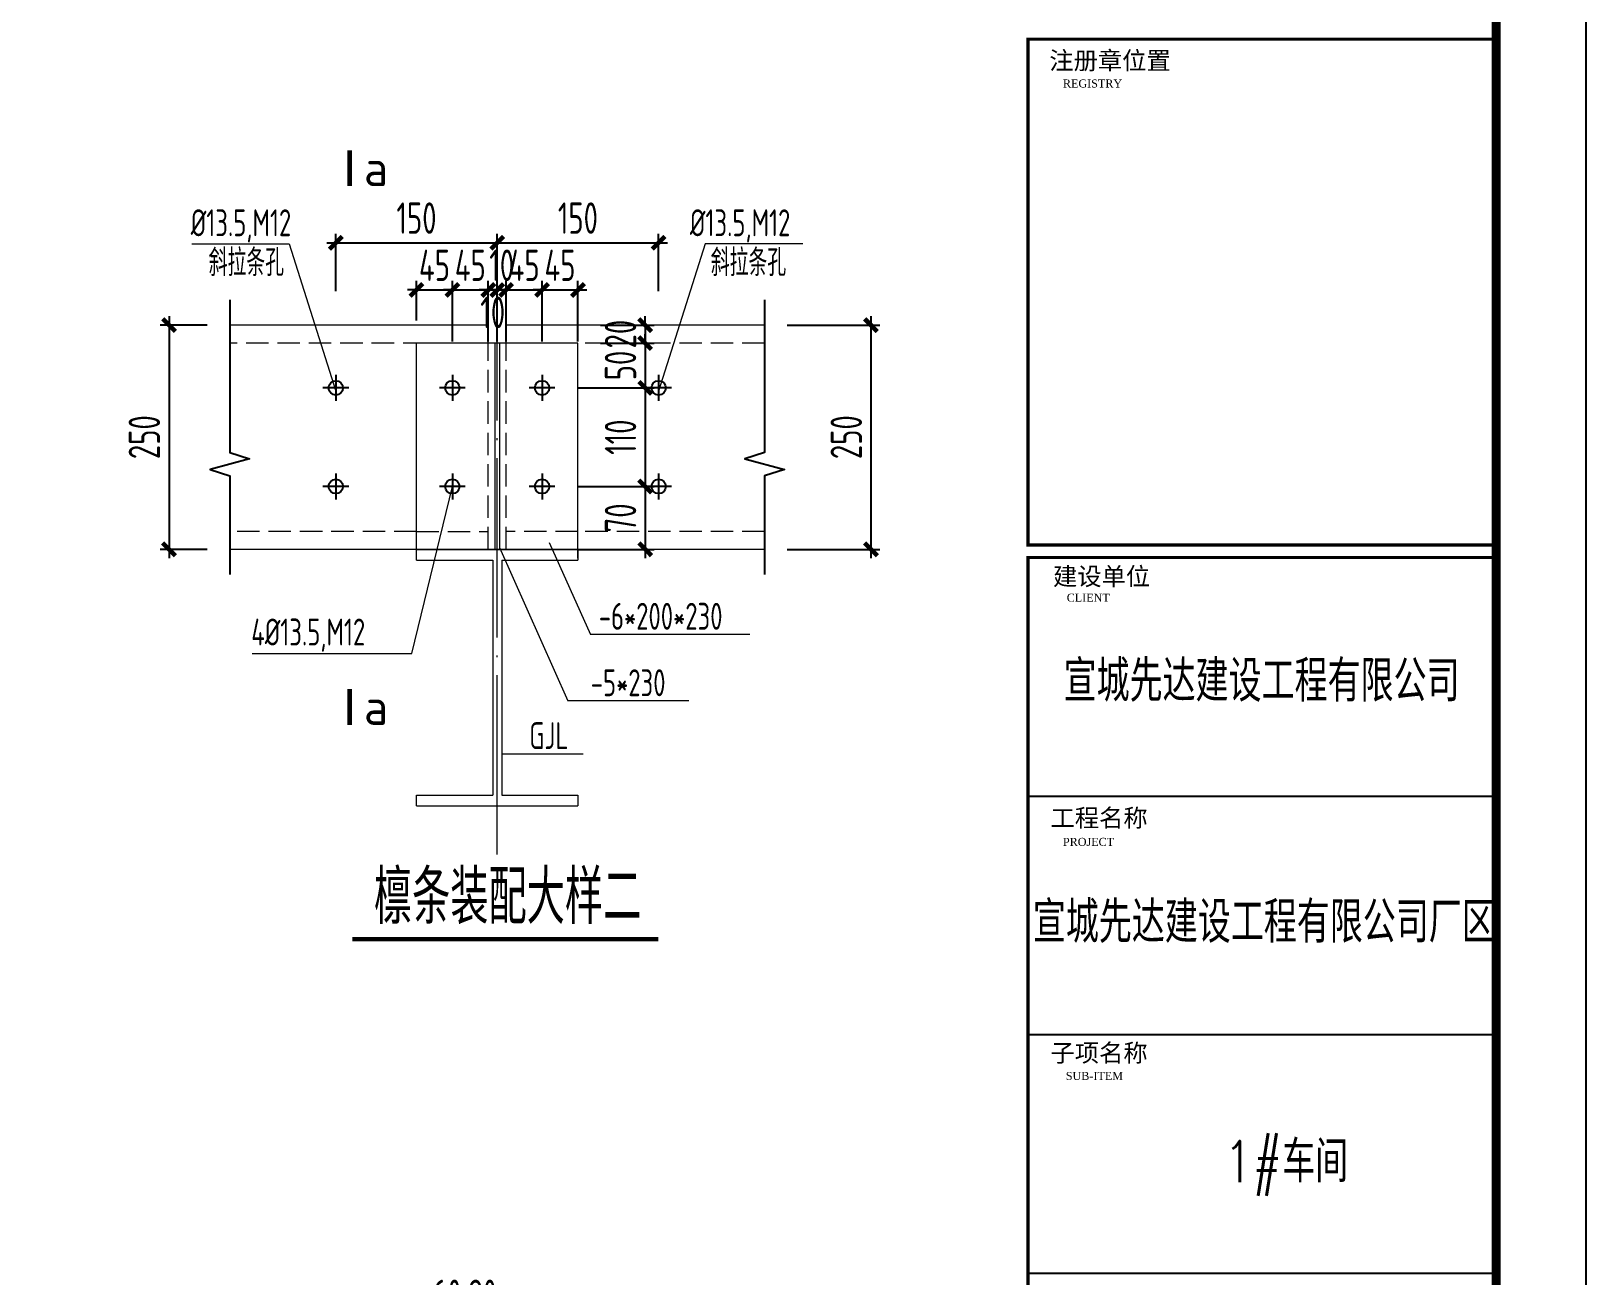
# Model space of a CAD drawing. Extents: x -3102990 to -851544, y -5293060 to -2540151.
# Drawn here: x -1814739 to -1797400, y -2656588 to -2642714 of the extents above; entities that cross this region are included whole.
import ezdxf

# ---------------------------------------------------------------- set-up
doc = ezdxf.new("R2010")
doc.units = 0
doc.header["$LTSCALE"] = 1000
doc.header["$PDMODE"] = 1
doc.linetypes.add('DASH', pattern=[0.35, 0.25, -0.1])
doc.linetypes.add('DOTE', pattern=[2.42, 2, -0.2, 0.02, -0.2])
doc.layers.get('0').update_dxf_attribs({"linetype": 'CONTINUOUS'})
doc.layers.get('Defpoints').update_dxf_attribs({"linetype": 'CONTINUOUS'})
for name, color, linetype in [('AXIS', 253, 'DOTE'), ('BEAM', 4, 'CONTINUOUS'), ('COLU', 7, 'CONTINUOUS'), ('DIM', 3, 'CONTINUOUS'), ('NUM', 7, 'CONTINUOUS'), ('PUB_TEXT', 7, 'CONTINUOUS'), ('PUB_TITLE', 4, 'CONTINUOUS'), ('TEXT', 7, 'CONTINUOUS'), ('THICK', 6, 'CONTINUOUS'), ('THIN', 7, 'CONTINUOUS'), ('WIN', 3, 'CONTINUOUS')]:
    doc.layers.add(name, color=color, linetype=linetype)
doc.layers.add('yichutu', color=7, linetype='CONTINUOUS', true_color=0xffffff, plot=False)
doc.styles.add('GHF', font='times.ttf')
doc.styles.add('HZTXT', font='txt.shx', dxfattribs={"width": 0.7, "height": 300, "bigfont": 'hztxt.shx'})
doc.styles.add('STYLE1', font='simhei.ttf', dxfattribs={"width": 0.8})
doc.styles.add('TSSD_Dimension', font='tssdeng.shx', dxfattribs={"width": 0.7, "bigfont": 'Hztxt.shx'})
doc.styles.add('TSSD_Label', font='tssdeng.shx', dxfattribs={"width": 0.75, "bigfont": 'hztxt.shx'})
doc.styles.add('TSSD_Rein', font='Tssdeng.shx', dxfattribs={"width": 0.75, "bigfont": 'hztxt.shx'})
doc.styles.add('正文', font='romans.shx', dxfattribs={"width": 0.71, "bigfont": 'hztxt.shx'})
doc.dimstyles.new('TSSD_10_100', dxfattribs={"dimtxt": 350, "dimasz": 100, "dimexe": 100, "dimexo": 250, "dimgap": 100, "dimtad": 1, "dimdec": 0, "dimlfac": 0.1, "dimzin": 0, "dimdsep": 46, "dimtxsty": 'TSSD_Dimension', "dimblk": 'ARCHTICK', "dimcen": 0, "dimdle": 100, "dimclrt": 7, "dimadec": 0, "dimazin": 0, "dimtfac": 1, "dimtdec": 0, "dimtix": 1, "dimtmove": 2, "dimatfit": 3, "dimldrblk": 'ARCHTICK', "dimfxl": 1, "dimtolj": 1, "dimtzin": 0, "dimarcsym": 0})

# ---------------------------------------------------------------- blocks, each defined once
blk = doc.blocks.new('_ArchTick')
at = {"color": 0, "const_width": 0.5}
blk.add_lwpolyline([(-0.71, -0.71), (0.71, 0.71)], dxfattribs=at)
blk = doc.blocks.new('*D2551')
at = {"layer": 'Defpoints', "color": 0}
for p in [(-1809541, -2645073), (-1811341, -2645864), (-1809541, -2645864)]:
    blk.add_point(p, dxfattribs=at)
at = {"layer": 'DIM', "color": 0, "lineweight": -2}
for p, q in [((-1811441, -2645073), (-1809441, -2645073)), ((-1811341, -2645614), (-1811341, -2644973)), ((-1809541, -2645614), (-1809541, -2644973))]:
    blk.add_line(p, q, dxfattribs=at)
at = {"layer": 'DIM', "color": 0, "lineweight": -2, "xscale": 100, "yscale": 100, "zscale": 100, "rotation": 180}
blk.add_blockref('_ArchTick', (-1811341, -2645073), dxfattribs=at)
at = {"layer": 'DIM', "color": 0, "lineweight": -2, "xscale": 100, "yscale": 100, "zscale": 100}
blk.add_blockref('_ArchTick', (-1809541, -2645073), dxfattribs=at)
at = {"layer": 'DIM', "color": 7, "lineweight": 5, "insert": (-1810441, -2644798), "char_height": 350, "attachment_point": 5, "style": 'TSSD_Dimension'}
blk.add_mtext('\\A1;150', dxfattribs=at)
blk = doc.blocks.new('*D2552')
at = {"layer": 'Defpoints', "color": 0}
for p in [(-1807741, -2645073), (-1809541, -2645864), (-1807741, -2645864)]:
    blk.add_point(p, dxfattribs=at)
at = {"layer": 'DIM', "color": 0, "lineweight": -2}
for p, q in [((-1809641, -2645073), (-1807641, -2645073)), ((-1809541, -2645614), (-1809541, -2644973)), ((-1807741, -2645614), (-1807741, -2644973))]:
    blk.add_line(p, q, dxfattribs=at)
at = {"layer": 'DIM', "color": 0, "lineweight": -2, "xscale": 100, "yscale": 100, "zscale": 100, "rotation": 180}
blk.add_blockref('_ArchTick', (-1809541, -2645073), dxfattribs=at)
at = {"layer": 'DIM', "color": 0, "lineweight": -2, "xscale": 100, "yscale": 100, "zscale": 100}
blk.add_blockref('_ArchTick', (-1807741, -2645073), dxfattribs=at)
at = {"layer": 'DIM', "color": 7, "lineweight": 5, "insert": (-1808641, -2644798), "char_height": 350, "attachment_point": 5, "style": 'TSSD_Dimension'}
blk.add_mtext('\\A1;150', dxfattribs=at)
blk = doc.blocks.new('*D2553')
at = {"layer": 'Defpoints', "color": 0}
for p in [(-1810041, -2645599), (-1810441, -2646191), (-1810041, -2646425)]:
    blk.add_point(p, dxfattribs=at)
at = {"layer": 'DIM', "color": 0, "lineweight": -2}
for p, q in [((-1810441, -2645599), (-1810541, -2645599)), ((-1810441, -2645941), (-1810441, -2645499)), ((-1810441, -2645599), (-1810041, -2645599)), ((-1810041, -2646175), (-1810041, -2645499)), ((-1810041, -2645599), (-1809941, -2645599))]:
    blk.add_line(p, q, dxfattribs=at)
at = {"layer": 'DIM', "color": 0, "lineweight": -2, "xscale": 100, "yscale": 100, "zscale": 100}
blk.add_blockref('_ArchTick', (-1810441, -2645599), dxfattribs=at)
at = {"layer": 'DIM', "color": 0, "lineweight": -2, "xscale": 100, "yscale": 100, "zscale": 100, "rotation": 180}
blk.add_blockref('_ArchTick', (-1810041, -2645599), dxfattribs=at)
at = {"layer": 'DIM', "color": 7, "lineweight": 5, "insert": (-1810241, -2645324), "char_height": 350, "attachment_point": 5, "style": 'TSSD_Dimension'}
blk.add_mtext('\\A1;45', dxfattribs=at)
blk = doc.blocks.new('*D2554')
at = {"layer": 'Defpoints', "color": 0}
for p in [(-1809641, -2645599), (-1810041, -2646425), (-1809641, -2646425)]:
    blk.add_point(p, dxfattribs=at)
at = {"layer": 'DIM', "color": 0, "lineweight": -2}
for p, q in [((-1810041, -2645599), (-1810141, -2645599)), ((-1810041, -2646175), (-1810041, -2645499)), ((-1810041, -2645599), (-1809641, -2645599)), ((-1809641, -2646175), (-1809641, -2645499)), ((-1809641, -2645599), (-1809541, -2645599))]:
    blk.add_line(p, q, dxfattribs=at)
at = {"layer": 'DIM', "color": 0, "lineweight": -2, "xscale": 100, "yscale": 100, "zscale": 100}
blk.add_blockref('_ArchTick', (-1810041, -2645599), dxfattribs=at)
at = {"layer": 'DIM', "color": 0, "lineweight": -2, "xscale": 100, "yscale": 100, "zscale": 100, "rotation": 180}
blk.add_blockref('_ArchTick', (-1809641, -2645599), dxfattribs=at)
at = {"layer": 'DIM', "color": 7, "lineweight": 5, "insert": (-1809841, -2645324), "char_height": 350, "attachment_point": 5, "style": 'TSSD_Dimension'}
blk.add_mtext('\\A1;45', dxfattribs=at)
blk = doc.blocks.new('*D2555')
at = {"layer": 'Defpoints', "color": 0}
for p in [(-1809541, -2645599), (-1809641, -2646425), (-1809541, -2646425)]:
    blk.add_point(p, dxfattribs=at)
at = {"layer": 'DIM', "color": 0, "lineweight": -2}
for p, q in [((-1809641, -2645599), (-1809741, -2645599)), ((-1809641, -2646175), (-1809641, -2645499)), ((-1809641, -2645599), (-1809541, -2645599)), ((-1809541, -2646175), (-1809541, -2645499)), ((-1809541, -2645599), (-1809441, -2645599))]:
    blk.add_line(p, q, dxfattribs=at)
at = {"layer": 'DIM', "color": 0, "lineweight": -2, "xscale": 100, "yscale": 100, "zscale": 100}
blk.add_blockref('_ArchTick', (-1809641, -2645599), dxfattribs=at)
at = {"layer": 'DIM', "color": 0, "lineweight": -2, "xscale": 100, "yscale": 100, "zscale": 100, "rotation": 180}
blk.add_blockref('_ArchTick', (-1809541, -2645599), dxfattribs=at)
at = {"layer": 'DIM', "color": 7, "lineweight": 5, "insert": (-1809591, -2645849), "char_height": 350, "attachment_point": 5, "style": 'TSSD_Dimension'}
blk.add_mtext('\\A1;10', dxfattribs=at)
blk = doc.blocks.new('*D2556')
at = {"layer": 'Defpoints', "color": 0}
for p in [(-1809441, -2645599), (-1809541, -2646425), (-1809441, -2646425)]:
    blk.add_point(p, dxfattribs=at)
at = {"layer": 'DIM', "color": 0, "lineweight": -2}
for p, q in [((-1809541, -2645599), (-1809641, -2645599)), ((-1809541, -2646175), (-1809541, -2645499)), ((-1809541, -2645599), (-1809441, -2645599)), ((-1809441, -2646175), (-1809441, -2645499)), ((-1809441, -2645599), (-1809341, -2645599))]:
    blk.add_line(p, q, dxfattribs=at)
at = {"layer": 'DIM', "color": 0, "lineweight": -2, "xscale": 100, "yscale": 100, "zscale": 100}
blk.add_blockref('_ArchTick', (-1809541, -2645599), dxfattribs=at)
at = {"layer": 'DIM', "color": 0, "lineweight": -2, "xscale": 100, "yscale": 100, "zscale": 100, "rotation": 180}
blk.add_blockref('_ArchTick', (-1809441, -2645599), dxfattribs=at)
at = {"layer": 'DIM', "color": 7, "lineweight": 5, "insert": (-1809491, -2645324), "char_height": 350, "attachment_point": 5, "style": 'TSSD_Dimension'}
blk.add_mtext('\\A1;10', dxfattribs=at)
blk = doc.blocks.new('*D2557')
at = {"layer": 'Defpoints', "color": 0}
for p in [(-1809041, -2645599), (-1809441, -2646425), (-1809041, -2646425)]:
    blk.add_point(p, dxfattribs=at)
at = {"layer": 'DIM', "color": 0, "lineweight": -2}
for p, q in [((-1809441, -2645599), (-1809541, -2645599)), ((-1809441, -2646175), (-1809441, -2645499)), ((-1809441, -2645599), (-1809041, -2645599)), ((-1809041, -2646175), (-1809041, -2645499)), ((-1809041, -2645599), (-1808941, -2645599))]:
    blk.add_line(p, q, dxfattribs=at)
at = {"layer": 'DIM', "color": 0, "lineweight": -2, "xscale": 100, "yscale": 100, "zscale": 100}
blk.add_blockref('_ArchTick', (-1809441, -2645599), dxfattribs=at)
at = {"layer": 'DIM', "color": 0, "lineweight": -2, "xscale": 100, "yscale": 100, "zscale": 100, "rotation": 180}
blk.add_blockref('_ArchTick', (-1809041, -2645599), dxfattribs=at)
at = {"layer": 'DIM', "color": 7, "lineweight": 5, "insert": (-1809241, -2645324), "char_height": 350, "attachment_point": 5, "style": 'TSSD_Dimension'}
blk.add_mtext('\\A1;45', dxfattribs=at)
blk = doc.blocks.new('*D2558')
at = {"layer": 'Defpoints', "color": 0}
for p in [(-1808641, -2645599), (-1809041, -2646425), (-1808641, -2646425)]:
    blk.add_point(p, dxfattribs=at)
at = {"layer": 'DIM', "color": 0, "lineweight": -2}
for p, q in [((-1809041, -2645599), (-1809141, -2645599)), ((-1809041, -2646175), (-1809041, -2645499)), ((-1809041, -2645599), (-1808641, -2645599)), ((-1808641, -2646175), (-1808641, -2645499)), ((-1808641, -2645599), (-1808541, -2645599))]:
    blk.add_line(p, q, dxfattribs=at)
at = {"layer": 'DIM', "color": 0, "lineweight": -2, "xscale": 100, "yscale": 100, "zscale": 100}
blk.add_blockref('_ArchTick', (-1809041, -2645599), dxfattribs=at)
at = {"layer": 'DIM', "color": 0, "lineweight": -2, "xscale": 100, "yscale": 100, "zscale": 100, "rotation": 180}
blk.add_blockref('_ArchTick', (-1808641, -2645599), dxfattribs=at)
at = {"layer": 'DIM', "color": 7, "lineweight": 5, "insert": (-1808841, -2645324), "char_height": 350, "attachment_point": 5, "style": 'TSSD_Dimension'}
blk.add_mtext('\\A1;45', dxfattribs=at)
blk = doc.blocks.new('*D2559')
at = {"layer": 'Defpoints', "color": 0}
for p in [(-1808641, -2645991), (-1808641, -2646191), (-1807891, -2646191)]:
    blk.add_point(p, dxfattribs=at)
at = {"layer": 'DIM', "color": 0, "lineweight": -2}
for p, q in [((-1807891, -2645991), (-1807891, -2645891)), ((-1808391, -2645991), (-1807791, -2645991)), ((-1807891, -2645991), (-1807891, -2646191)), ((-1808391, -2646191), (-1807791, -2646191)), ((-1807891, -2646191), (-1807891, -2646291))]:
    blk.add_line(p, q, dxfattribs=at)
at = {"layer": 'DIM', "color": 0, "lineweight": -2, "xscale": 100, "yscale": 100, "zscale": 100}
for p, rotation in [((-1807891, -2645991), 270), ((-1807891, -2646191), 90)]:
    blk.add_blockref('_ArchTick', p, dxfattribs=dict(at, rotation=rotation))
at = {"layer": 'DIM', "color": 7, "lineweight": 5, "insert": (-1808166, -2646091), "char_height": 350, "attachment_point": 5, "rotation": 90, "style": 'TSSD_Dimension'}
blk.add_mtext('\\A1;20', dxfattribs=at)
blk = doc.blocks.new('*D2560')
at = {"layer": 'Defpoints', "color": 0}
for p in [(-1808641, -2646191), (-1808897, -2646691, 48), (-1807891, -2646691)]:
    blk.add_point(p, dxfattribs=at)
at = {"layer": 'DIM', "color": 0, "lineweight": -2}
for p, q in [((-1807891, -2646191), (-1807891, -2646091)), ((-1808391, -2646191), (-1807791, -2646191)), ((-1807891, -2646191), (-1807891, -2646691)), ((-1808647, -2646691), (-1807791, -2646691)), ((-1807891, -2646691), (-1807891, -2646791))]:
    blk.add_line(p, q, dxfattribs=at)
at = {"layer": 'DIM', "color": 0, "lineweight": -2, "xscale": 100, "yscale": 100, "zscale": 100}
for p, rotation in [((-1807891, -2646191), 270), ((-1807891, -2646691), 90)]:
    blk.add_blockref('_ArchTick', p, dxfattribs=dict(at, rotation=rotation))
at = {"layer": 'DIM', "color": 7, "lineweight": 5, "insert": (-1808166, -2646441), "char_height": 350, "attachment_point": 5, "rotation": 90, "style": 'TSSD_Dimension'}
blk.add_mtext('\\A1;50', dxfattribs=at)
blk = doc.blocks.new('*D2561')
at = {"layer": 'Defpoints', "color": 0}
for p in [(-1808897, -2647789, 48), (-1808897, -2648490), (-1807891, -2648490)]:
    blk.add_point(p, dxfattribs=at)
at = {"layer": 'DIM', "color": 0, "lineweight": -2}
for p, q in [((-1807891, -2647689), (-1807891, -2648590)), ((-1808647, -2647789), (-1807791, -2647789)), ((-1808647, -2648490), (-1807791, -2648490))]:
    blk.add_line(p, q, dxfattribs=at)
at = {"layer": 'DIM', "color": 0, "lineweight": -2, "xscale": 100, "yscale": 100, "zscale": 100}
for p, rotation in [((-1807891, -2647789), 90), ((-1807891, -2648490), 270)]:
    blk.add_blockref('_ArchTick', p, dxfattribs=dict(at, rotation=rotation))
at = {"layer": 'DIM', "color": 7, "lineweight": 5, "insert": (-1808166, -2648140), "char_height": 350, "attachment_point": 5, "rotation": 90, "style": 'TSSD_Dimension'}
blk.add_mtext('\\A1;70', dxfattribs=at)
blk = doc.blocks.new('A$C3073000E')
at = {"layer": 'THIN', "color": 1}
for p, q in [((116, 1), (-172, 1)), ((-28, 145), (-28, -143))]:
    blk.add_line(p, q, dxfattribs=at)
blk.add_circle((-28, 1), 80, dxfattribs=at)
blk = doc.blocks.new('*D2566')
at = {"layer": 'Defpoints', "color": 0}
for p in [(-1809803, -2657080), (-1809803, -2657834), (-1810403, -2658008)]:
    blk.add_point(p, dxfattribs=at)
at = {"layer": 'DIM', "color": 0, "lineweight": -2}
for p, q in [((-1810503, -2657080), (-1809703, -2657080)), ((-1810403, -2657758), (-1810403, -2656980)), ((-1809803, -2657584), (-1809803, -2656980))]:
    blk.add_line(p, q, dxfattribs=at)
at = {"layer": 'DIM', "color": 0, "lineweight": -2, "xscale": 100, "yscale": 100, "zscale": 100, "rotation": 180}
blk.add_blockref('_ArchTick', (-1810403, -2657080), dxfattribs=at)
at = {"layer": 'DIM', "color": 0, "lineweight": -2, "xscale": 100, "yscale": 100, "zscale": 100}
blk.add_blockref('_ArchTick', (-1809803, -2657080), dxfattribs=at)
at = {"layer": 'DIM', "color": 7, "lineweight": 5, "insert": (-1810103, -2656805), "char_height": 350, "attachment_point": 5, "style": 'TSSD_Dimension'}
blk.add_mtext('\\A1;60', dxfattribs=at)
blk = doc.blocks.new('*D2567')
at = {"layer": 'Defpoints', "color": 0}
for p in [(-1809803, -2657080), (-1809803, -2657834), (-1809603, -2657834)]:
    blk.add_point(p, dxfattribs=at)
at = {"layer": 'DIM', "color": 0, "lineweight": -2}
for p, q in [((-1809803, -2657080), (-1809903, -2657080)), ((-1809803, -2657584), (-1809803, -2656980)), ((-1809603, -2657080), (-1809803, -2657080)), ((-1809603, -2657584), (-1809603, -2656980)), ((-1809603, -2657080), (-1809503, -2657080))]:
    blk.add_line(p, q, dxfattribs=at)
at = {"layer": 'DIM', "color": 0, "lineweight": -2, "xscale": 100, "yscale": 100, "zscale": 100}
blk.add_blockref('_ArchTick', (-1809803, -2657080), dxfattribs=at)
at = {"layer": 'DIM', "color": 0, "lineweight": -2, "xscale": 100, "yscale": 100, "zscale": 100, "rotation": 180}
blk.add_blockref('_ArchTick', (-1809603, -2657080), dxfattribs=at)
at = {"layer": 'DIM', "color": 7, "lineweight": 5, "insert": (-1809703, -2656805), "char_height": 350, "attachment_point": 5, "style": 'TSSD_Dimension'}
blk.add_mtext('\\A1;20', dxfattribs=at)
blk = doc.blocks.new('*D2580')
at = {"layer": 'Defpoints', "color": 0}
for p in [(-1806558, -2645991), (-1806558, -2648490), (-1805373, -2648490)]:
    blk.add_point(p, dxfattribs=at)
at = {"layer": 'DIM', "color": 0, "lineweight": -2}
for p, q in [((-1805373, -2645891), (-1805373, -2648590)), ((-1806308, -2645991), (-1805273, -2645991)), ((-1806308, -2648490), (-1805273, -2648490))]:
    blk.add_line(p, q, dxfattribs=at)
at = {"layer": 'DIM', "color": 0, "lineweight": -2, "xscale": 100, "yscale": 100, "zscale": 100}
for p, rotation in [((-1805373, -2645991), 90), ((-1805373, -2648490), 270)]:
    blk.add_blockref('_ArchTick', p, dxfattribs=dict(at, rotation=rotation))
at = {"layer": 'DIM', "color": 7, "lineweight": 5, "insert": (-1805648, -2647240), "char_height": 350, "attachment_point": 5, "rotation": 90, "style": 'TSSD_Dimension'}
blk.add_mtext('\\A1;250', dxfattribs=at)
blk = doc.blocks.new('*D2591')
at = {"layer": 'Defpoints', "color": 0}
for p in [(-1812524, -2645991), (-1813201, -2648490), (-1812524, -2648490)]:
    blk.add_point(p, dxfattribs=at)
at = {"layer": 'DIM', "color": 0, "lineweight": -2}
for p, q in [((-1813201, -2645891), (-1813201, -2648590)), ((-1812774, -2645991), (-1813301, -2645991)), ((-1812774, -2648490), (-1813301, -2648490))]:
    blk.add_line(p, q, dxfattribs=at)
at = {"layer": 'DIM', "color": 0, "lineweight": -2, "xscale": 100, "yscale": 100, "zscale": 100}
for p, rotation in [((-1813201, -2645991), 90), ((-1813201, -2648490), 270)]:
    blk.add_blockref('_ArchTick', p, dxfattribs=dict(at, rotation=rotation))
at = {"layer": 'DIM', "color": 7, "insert": (-1813476, -2647240), "char_height": 350, "attachment_point": 5, "rotation": 90, "style": 'TSSD_Dimension'}
blk.add_mtext('\\A1;250', dxfattribs=at)
blk = doc.blocks.new('*D2592')
at = {"layer": 'Defpoints', "color": 0}
for p in [(-1808647, -2646691), (-1808647, -2647789), (-1807891, -2647789)]:
    blk.add_point(p, dxfattribs=at)
at = {"layer": 'DIM', "color": 0, "lineweight": -2}
for p, q in [((-1807891, -2646591), (-1807891, -2647889)), ((-1808397, -2646691), (-1807791, -2646691)), ((-1808397, -2647789), (-1807791, -2647789))]:
    blk.add_line(p, q, dxfattribs=at)
at = {"layer": 'DIM', "color": 0, "lineweight": -2, "xscale": 100, "yscale": 100, "zscale": 100}
for p, rotation in [((-1807891, -2646691), 90), ((-1807891, -2647789), 270)]:
    blk.add_blockref('_ArchTick', p, dxfattribs=dict(at, rotation=rotation))
at = {"layer": 'DIM', "color": 7, "insert": (-1808166, -2647240), "char_height": 350, "attachment_point": 5, "rotation": 90, "style": 'TSSD_Dimension'}
blk.add_mtext('\\A1;110', dxfattribs=at)
blk = doc.blocks.new('A$C16496DF1')
at = {"layer": 'PUB_TITLE', "color": 4}
for p, q in [((97879, 21662), (103100, 21662)), ((97879, 19003), (103100, 19003)), ((97879, 16343), (103100, 16343))]:
    blk.add_line(p, q, dxfattribs=at)
at = {"layer": 'PUB_TITLE'}
blk.add_lwpolyline([(0, 0), (0, 42000), (104100, 42000), (104100, 0)], close=True, dxfattribs=at)
at = {"layer": 'PUB_TITLE', "const_width": 100}
blk.add_lwpolyline([(103100, 1000), (103100, 41000), (713, 41000), (713, 1000), (103100, 1000)], dxfattribs=at)
at = {"layer": 'PUB_TITLE', "color": 4, "const_width": 35.1}
for points in [[(97879, 30099), (103100, 30099), (103100, 24461), (97879, 24461)], [(97879, 24321), (103100, 24321), (103100, 13093), (97879, 13093)]]:
    blk.add_lwpolyline(points, close=True, dxfattribs=at)
at = {"layer": 'PUB_TEXT'}
for s, height, style, p in [('注册章位置', 198.6, 'STYLE1', (98116, 29762)), ('REGISTRY', 89.4, 'GHF', (98268, 29560)), ('建设单位', 198.6, 'STYLE1', (98157, 24012)), ('CLIENT', 89.4, 'GHF', (98310, 23829)), ('工程名称', 198.6, 'STYLE1', (98129, 21319)), ('PROJECT', 89.4, 'GHF', (98268, 21107)), ('子项名称', 198.6, 'STYLE1', (98129, 18700)), ('SUB-ITEM', 89.4, 'GHF', (98300, 18498))]:
    blk.add_text(s, height=height, dxfattribs=dict(at, style=style)).set_placement(p)
at = {"layer": 'WIN', "color": 6, "style": 'HZTXT', "width": 0.8}
for s, p in [('宣城先达建设工程有限公司', (98275, 22715)), ('宣城先达建设工程有限公司厂区', (97932, 20027)), ('1#车间', (100066, 17358))]:
    blk.add_text(s, height=460, dxfattribs=at).set_placement(p)
blk = doc.blocks.new('yct-1041-420-104100-42000-100-2006.0')
at = {"layer": 'yichutu', "color": 7, "true_color": 0xffffff}
blk.add_lwpolyline([(0, 0), (0, 42000), (104100, 42000), (104100, 0)], close=True, dxfattribs=at)

msp = doc.modelspace()

# ---------------------------------------------------------------- linework, layer by layer
at = {"layer": 'AXIS', "lineweight": 5}
msp.add_line((-1809541.26, -2651892.6), (-1809541.26, -2645478.11), dxfattribs=at)
at = {"layer": 'BEAM', "linetype": 'ByBlock', "lineweight": 5}
for p, q in [((-1809641.26, -2645990.59), (-1812524.08, -2645990.59)), ((-1806558.44, -2645990.59), (-1809441.26, -2645990.59)), ((-1808641.26, -2646190.59), (-1810441.26, -2646190.59)), ((-1810441.26, -2648590.11), (-1810441.26, -2646190.59)), ((-1809566.26, -2646190.59), (-1809566.26, -2648490.11)), ((-1809516.26, -2646190.59), (-1809516.26, -2648490.11)), ((-1808641.26, -2648590.11), (-1808641.26, -2646190.59)), ((-1810441.26, -2648490.11), (-1812524.08, -2648490.11)), ((-1808641.26, -2648490.11), (-1810441.26, -2648490.11)), ((-1806558.44, -2648490.11), (-1808641.26, -2648490.11))]:
    msp.add_line(p, q, dxfattribs=at)
at = {"layer": 'BEAM', "linetype": 'DASH', "lineweight": 5}
for p, q in [((-1809641.26, -2648490.11), (-1809641.26, -2645990.59)), ((-1809441.26, -2648490.11), (-1809441.26, -2645990.59)), ((-1809641.26, -2646190.59), (-1812524.08, -2646190.59)), ((-1806558.44, -2646190.59), (-1809441.26, -2646190.59)), ((-1810441.26, -2648290.11), (-1812524.08, -2648290.11)), ((-1810441.26, -2648290.11), (-1809641.26, -2648290.11)), ((-1808641.26, -2648290.11), (-1809441.26, -2648290.11)), ((-1806558.44, -2648290.11), (-1808641.26, -2648290.11)), ((-1810441.26, -2648490.11), (-1809641.26, -2648490.11)), ((-1808641.26, -2648490.11), (-1809441.26, -2648490.11))]:
    msp.add_line(p, q, dxfattribs=at)
at = {"layer": 'COLU', "linetype": 'ByBlock', "lineweight": 5}
for p, q in [((-1810441.26, -2648490.11), (-1808641.26, -2648490.11)), ((-1810441.26, -2648610.11), (-1810441.26, -2648490.11)), ((-1808641.26, -2648490.11), (-1808641.26, -2648610.11)), ((-1810441.26, -2648610.11), (-1809591.26, -2648610.11)), ((-1809591.26, -2648610.11), (-1809591.26, -2651229.22)), ((-1809491.26, -2648610.11), (-1809491.26, -2651229.22)), ((-1809491.26, -2648610.11), (-1808641.26, -2648610.11)), ((-1810441.26, -2651229.22), (-1809591.26, -2651229.22)), ((-1810441.26, -2651349.22), (-1810441.26, -2651229.22)), ((-1810441.26, -2651349.22), (-1808641.26, -2651349.22)), ((-1809491.26, -2651229.22), (-1808641.26, -2651229.22)), ((-1808641.26, -2651229.22), (-1808641.26, -2651349.22))]:
    msp.add_line(p, q, dxfattribs=at)
at = {"layer": 'NUM', "const_width": 50, "elevation": -288}
msp.add_lwpolyline([(-1811158.51, -2652835.61), (-1807743.01, -2652835.61)], dxfattribs=at)
at = {"layer": 'TEXT', "lineweight": 5}
for p, q in [((-1812948.13, -2645083.5, 48), (-1811860.65, -2645083.5, 48)), ((-1811860.65, -2645083.5, 48), (-1811341.43, -2646728.17, 48)), ((-1807221.87, -2645083.5, 48), (-1807741.09, -2646728.17, 48)), ((-1806134.39, -2645083.5, 48), (-1807221.87, -2645083.5, 48)), ((-1810492.43, -2649649.28, -288), (-1810041.26, -2647789, 48)), ((-1809516.26, -2648469.2), (-1808753.08, -2650178.92, -288)), ((-1808960, -2648415.13, -288), (-1808501.09, -2649438.3, -288)), ((-1806722.06, -2649438.3, -288), (-1808501.09, -2649438.3, -288)), ((-1812275.07, -2649649.28, -288), (-1810492.43, -2649649.28, -288)), ((-1807402.27, -2650178.92, -288), (-1808753.08, -2650178.92, -288)), ((-1809491.26, -2650768.74), (-1808581.74, -2650768.74))]:
    msp.add_line(p, q, dxfattribs=at)
at = {"layer": 'THICK', "const_width": 50}
for points in [[(-1811186.02, -2644441.52), (-1811186.02, -2644041.52)], [(-1811186.02, -2650046.62), (-1811186.02, -2650446.62)]]:
    msp.add_lwpolyline(points, dxfattribs=at)
at = {"layer": 'THIN'}
for points in [[(-1812524.08, -2645710.59), (-1812524.08, -2647410.35), (-1812304.08, -2647480.35), (-1812744.08, -2647600.35), (-1812524.08, -2647670.35), (-1812524.08, -2648770.11)], [(-1806558.44, -2645710.59), (-1806558.44, -2647410.35), (-1806778.44, -2647480.35), (-1806338.44, -2647600.35), (-1806558.44, -2647670.35), (-1806558.44, -2648770.11)]]:
    msp.add_lwpolyline(points, dxfattribs=at)

# ---------------------------------------------------------------- block references
at = {"ltscale": 1.5}
msp.add_blockref('A$C16496DF1', (-1901499.9, -2672902.4), dxfattribs=at)
at = {"layer": 'BEAM', "linetype": 'ByBlock'}
for p in [(-1811312.96, -2646691.45, 48), (-1810012.96, -2646691.45, 48), (-1809012.96, -2646691.45, 48), (-1807712.96, -2646691.45, 48), (-1811312.96, -2647789.87, 48), (-1810012.96, -2647789.87, 48), (-1809012.96, -2647789.87, 48), (-1807712.96, -2647789.87, 48)]:
    msp.add_blockref('A$C3073000E', p, dxfattribs=at)
at = {"layer": 'yichutu'}
msp.add_blockref('yct-1041-420-104100-42000-100-2006.0', (-1901499.9, -2672902.4), dxfattribs=at)

# ---------------------------------------------------------------- texts
at = {"layer": 'TEXT', "lineweight": 5}
for s, height, style, width, p in [('%%c13.5,M12', 300, 'TSSD_Rein', 0.7, (-1812958.41, -2645000.1, 48)), ('%%c13.5,M12', 300, 'TSSD_Rein', 0.7, (-1807392.19, -2645000.1, 48)), ('斜拉条孔', 300, 'TSSD_Rein', 0.7, (-1812758.77, -2645444.55, 48)), ('斜拉条孔', 300, 'TSSD_Rein', 0.7, (-1807158.79, -2645444.55, 48)), ('-6*200*230', 300, 'TSSD_Rein', 0.7, (-1808408.47, -2649386.37, -288)), ('4%%c13.5,M12', 300, 'TSSD_Rein', 0.7, (-1812283.7, -2649561.84, -288)), ('-5*230', 300, 'TSSD_Rein', 0.7, (-1808497.49, -2650126.99, -288)), ('GJL', 300, 'TSSD_Rein', 0.7, (-1809183.48, -2650716.81)), ('檩条装配大样二', 600.008, '正文', 0.71, (-1810916.21, -2652665.93, -288))]:
    msp.add_text(s, height=height, dxfattribs=dict(at, style=style, width=width)).set_placement(p)
at = {"layer": 'THICK', "lineweight": 5, "style": 'TSSD_Label'}
for p in [(-1811027.68, -2644441.52), (-1811027.68, -2650446.62)]:
    msp.add_text('a', height=400, dxfattribs=at).set_placement(p)

# ---------------------------------------------------------------- dimensions: what is measured, and where the dimension line sits
at = {"layer": 'DIM', "lineweight": 5}
for base, p1, p2, text, picture, middle in [((-1809541.26, -2645072.63), (-1811341.26, -2645863.7), (-1809541.26, -2645863.7), '150', '*D2551', (-1810441.26, -2644797.63)), ((-1807741.26, -2645072.63), (-1809541.26, -2645863.7), (-1807741.26, -2645863.7), '150', '*D2552', (-1808641.26, -2644797.63)), ((-1810041.26, -2645599.23), (-1810441.26, -2646190.59), (-1810041.26, -2646424.59), '45', '*D2553', (-1810241.26, -2645324.23)), ((-1809641.26, -2645599.23), (-1810041.26, -2646424.59), (-1809641.26, -2646424.59), '45', '*D2554', (-1809841.26, -2645324.23)), ((-1809041.26, -2645599.23), (-1809441.26, -2646424.59), (-1809041.26, -2646424.59), '45', '*D2557', (-1809241.26, -2645324.23)), ((-1808641.26, -2645599.23), (-1809041.26, -2646424.59), (-1808641.26, -2646424.59), '45', '*D2558', (-1808841.26, -2645324.23))]:
    dim = msp.add_linear_dim(base=base, p1=p1, p2=p2, text=text, dimstyle='TSSD_10_100', dxfattribs=at)
    dim.commit()
    dim.dimension.update_dxf_attribs({"geometry": picture, "text_midpoint": middle})
for base, p1, p2, picture, middle in [((-1809441.26, -2645599.23), (-1809541.26, -2646424.59), (-1809441.26, -2646424.59), '*D2556', (-1809491.26, -2645324.23)), ((-1809802.6, -2657079.62), (-1810402.6, -2658008.44), (-1809802.6, -2657834.31), '*D2566', (-1810102.6, -2656804.62)), ((-1809802.6, -2657079.62), (-1809602.6, -2657834.31), (-1809802.6, -2657834.31), '*D2567', (-1809702.6, -2656804.62))]:
    dim = msp.add_linear_dim(base=base, p1=p1, p2=p2, dimstyle='TSSD_10_100', dxfattribs=at)
    dim.commit()
    dim.dimension.update_dxf_attribs({"geometry": picture, "text_midpoint": middle})
dim = msp.add_linear_dim(base=(-1809541.26, -2645599.23), p1=(-1809641.26, -2646424.59), p2=(-1809541.26, -2646424.59), dimstyle='TSSD_10_100', dxfattribs=at)
dim.commit()
dim.dimension.update_dxf_attribs({"geometry": '*D2555', "text_midpoint": (-1809591.26, -2645849.23), "dimtype": 160})
at = {"layer": 'DIM'}
for base, p1, p2, picture, middle in [((-1813200.91, -2648490.11, -96), (-1812524.08, -2645990.59, -96), (-1812524.08, -2648490.11, -96), '*D2591', (-1813475.91, -2647240.35, -96)), ((-1807891.38, -2647789), (-1808647.38, -2646690.59), (-1808647.38, -2647789), '*D2592', (-1808166.38, -2647239.79))]:
    dim = msp.add_linear_dim(base=base, p1=p1, p2=p2, angle=90, dimstyle='TSSD_10_100', dxfattribs=at)
    dim.commit()
    dim.dimension.update_dxf_attribs({"geometry": picture, "text_midpoint": middle})
at = {"layer": 'DIM', "lineweight": 5}
for base, p1, p2, picture, middle in [((-1807891.38, -2646190.59), (-1808641.26, -2645990.59), (-1808641.26, -2646190.59), '*D2559', (-1808166.38, -2646090.59)), ((-1807891.38, -2646690.59), (-1808641.26, -2646190.59), (-1808897.26, -2646690.59, 48), '*D2560', (-1808166.38, -2646440.59)), ((-1807891.38, -2648490.11), (-1808897.26, -2647789, 48), (-1808897.26, -2648490.11), '*D2561', (-1808166.38, -2648139.56))]:
    dim = msp.add_linear_dim(base=base, p1=p1, p2=p2, angle=90, dimstyle='TSSD_10_100', dxfattribs=at)
    dim.commit()
    dim.dimension.update_dxf_attribs({"geometry": picture, "text_midpoint": middle})
dim = msp.add_linear_dim(base=(-1805372.96, -2648490.11, 48), p1=(-1806558.44, -2645990.59, 48), p2=(-1806558.44, -2648490.11, 48), angle=90, text='250', dimstyle='TSSD_10_100', dxfattribs=at)
dim.commit()
dim.dimension.update_dxf_attribs({"geometry": '*D2580', "text_midpoint": (-1805647.96, -2647240.35, 48)})

doc.saveas('drawing.dxf')
